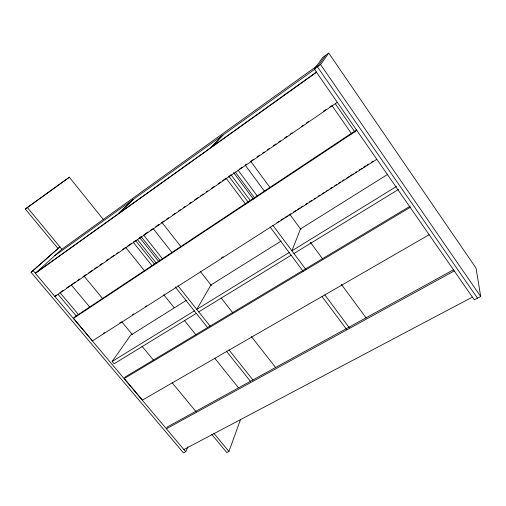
<?xml version="1.0" encoding="UTF-8"?>
<svg xmlns="http://www.w3.org/2000/svg" width="506" height="506" viewBox="0 0 506 506"><rect width="100%" height="100%" fill="white"/><g stroke="black" fill="none" stroke-linecap="round" stroke-linejoin="round"><path stroke-width="0.76" d="M211.698 434.312L226.808 452.579L228.94 451.491L240.635 419.208M31.075 272.31L59.91 246.903L31.075 272.31L183.476 452.902L185.721 451.719L187.935 446.741M429.145 234.727L142.401 400.101L124.248 378.551L125.324 376.894L410.214 206.132M196.296 313.391L114.103 363.789L112.155 361.467L130.681 335.181L186.632 300.172M314.283 69.101L320.595 64.572L328.748 53.098L476.019 268.066L480.7 296.484L474.305 299.843L314.283 69.101L322.929 57.292L328.748 53.098M325.832 55.198L317.433 66.836L477.5 298.167M376.831 159.289L92.484 340.854L73.515 318.337L74.806 316.87L356.458 129.972M212.419 146.379L223.083 135.001M211.35 147.145L222.058 135.728M56.286 295.093L54.914 296.491L337.293 102.275M118.303 213.659L132.907 199.674M118.84 213.273L133.426 199.301M54.648 255.751L61.84 249.237L317.262 65.78M37.027 271.754L54.585 255.853L315.232 68.905M58.045 248.604L25.3 209.022L69.36 177.233L103.471 219.693M69.36 177.233L25.3 209.022M316.636 71.884L35.325 273.246L316.509 72.307M60.834 291.962L63.433 290.172M66.684 287.939L69.936 285.7M71.884 284.359L75.135 282.127M77.734 280.337L79.682 278.996M82.933 276.757L86.178 274.524M88.778 272.734L92.68 270.052M94.628 268.711L97.228 266.921M99.827 265.131L102.427 263.341M106.323 260.66L108.923 258.876M110.871 257.529L114.122 255.296M116.722 253.506L118.67 252.165M122.572 249.483L125.172 247.693M127.771 245.903L131.668 243.222M133.616 241.881L136.215 240.091M138.815 238.301L141.414 236.517M144.665 234.278L147.916 232.045M150.516 230.255L152.464 228.914M155.715 226.675L158.96 224.443M161.559 222.653L164.159 220.863M166.759 219.079L168.707 217.732M172.609 215.05L175.209 213.26M178.454 211.027L180.408 209.686M183.653 207.447L184.956 206.556M189.503 203.425L191.451 202.084M194.702 199.851L197.954 197.612M200.553 195.822L203.153 194.038M206.397 191.799L207.7 190.907M211.597 188.226L214.196 186.436M218.099 183.754L220.698 181.964M222.646 180.623L225.897 178.384M228.491 176.594L230.445 175.253M239.54 168.998L242.14 167.208M245.391 164.969L246.688 164.077M250.59 161.395L253.19 159.605M257.086 156.923L259.686 155.133M262.285 153.343L264.233 152.002M267.484 149.77L269.432 148.429M273.335 145.741L275.934 143.957M278.534 142.167L280.482 140.826M284.378 138.144L286.978 136.354M290.229 134.115L292.177 132.774M301.272 126.513L303.227 125.172M306.472 122.939L308.426 121.598M323.372 111.314L325.972 109.524M329.868 106.842L331.164 105.944M73.515 318.337L356.838 130.459M103.199 333.441L104.527 332.594M119.84 322.809L121.174 321.955M132.496 314.726L133.824 313.878M145.146 306.642L146.474 305.795M221.236 258.028L223.235 256.751M276.909 222.653L278.901 221.381M280.893 220.104L283.55 218.409M284.878 217.561L287.534 215.86M288.863 215.012L290.855 213.741M293.512 212.046L296.168 210.344M297.496 209.497L300.159 207.802M301.487 206.948L302.816 206.1M305.472 204.405L307.465 203.134M309.457 201.856L311.449 200.585M314.106 198.89L315.434 198.042M318.091 196.341L320.083 195.069M322.082 193.798L324.074 192.52M326.066 191.249L328.059 189.978M330.051 188.7L332.044 187.429M334.7 185.734L336.692 184.462M338.685 183.185L340.677 181.913M342.67 180.642L343.998 179.794M346.661 178.093L349.317 176.398M350.645 175.55L353.302 173.849M355.294 172.578L356.622 171.73M359.279 170.029L361.935 168.334M363.264 167.486L365.92 165.791M367.248 164.937L368.583 164.089M371.24 162.394L373.232 161.123M281.184 241.014L210.939 284.967L196.777 309.381L289.147 252.526M387.482 174.5L300.513 228.914L291.93 250.812L396.546 186.417M112.155 361.467L194.31 310.899M198.763 311.879L291.165 255.226M293.948 253.519L398.589 189.364M124.248 378.551L410.17 207.365M453.414 269.831L167.296 426.975L166.392 428.784L454.255 270.925M183.88 449.543L472.408 297.104M33.232 270.761L185.721 451.719M58.184 294.524L76.463 316.263M59.853 292.417L78.651 314.808M71.219 284.853L89.821 307.174M27.33 207.466L62.017 249.458M84.085 276.162L102.743 298.749M121.845 321.867L132.42 334.668M141.958 346.212L153.571 360.259M172.129 382.726L196.258 411.935M213.855 433.231L228.94 451.491M125.716 247.39L144.495 270.773M163.773 294.777L174.159 307.699M184.538 320.627L195.911 334.782M214.689 358.166L238.421 387.71M133.299 242.317L152.047 265.776M139.593 237.504L158.745 261.577M177.903 285.656L210.319 326.402M228.984 349.861L253.051 380.114M137.215 239.256L156.424 263.36M175.146 286.845L207.656 327.641M226.372 351.132L250.508 381.416M135.57 240.464L154.64 264.366M143.565 234.967L162.666 259.04M141.117 236.65L160.206 260.672M153.229 228.693L172.28 252.855M161.85 222.317L180.813 246.517M200.262 271.342L211.445 285.612M221.173 298.021L232.842 312.917M251.318 336.49L275.631 367.52M228.908 176.385L248.25 202.229M226.176 178.27L245.505 204.051M235.17 171.895L254.847 198.308M233.614 172.609L253.455 199.219M272.829 225.202L305.902 269.553M324.801 294.897L349.374 327.844M230.856 174.507L250.223 200.427M270.059 226.979L303.119 271.229M322.012 296.516L346.572 329.387M237.946 169.991L257.162 195.835M245.195 165.146L264.771 191.61M250.919 161.623L270.128 187.688M289.805 214.386L301.051 229.642M310.425 242.361L322.607 258.889M341.348 284.315L366.18 318.008M335.326 103.787L355.016 132.136M331.892 105.488L351.74 134.001M320.595 64.572L480.7 296.484"/></g></svg>
